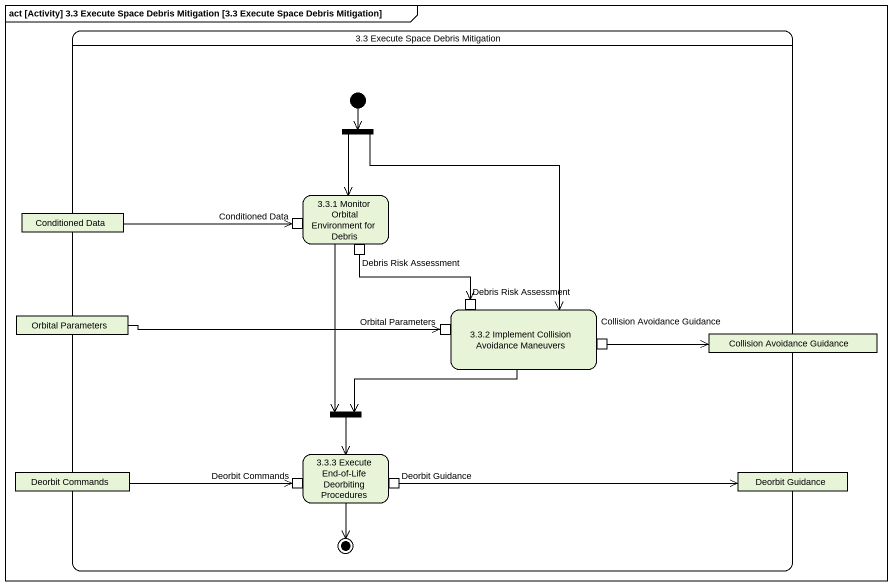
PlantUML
@startuml
mainframe act [Activity] 3.3 Execute Space Debris Mitigation [3.3 Execute Space Debris Mitigation]
hide empty description
state "3.3 Execute Space Debris Mitigation" as s3_3_Execute_Space_Debris {
  state fork1 <<fork>>
  state "3.3.1 Monitor Orbital Environment for Debris" as s3_3_1_Monitor_Orbital {
    state "Conditioned Data" as Conditioned_Data_2 <<inputPin>>
    state "Debris Risk Assessment" as Debris_Risk_Assessment <<outputPin>>
  }
  state "Conditioned Data" as Conditioned_Data <<object>>
  state "Orbital Parameters" as Orbital_Parameters <<object>>
  state "3.3.2 Implement Collision Avoidance Maneuvers" as s3_3_2_Implement_Collision {
    state "Debris Risk Assessment" as Debris_Risk_Assessment_2 <<inputPin>>
    state "Orbital Parameters" as Orbital_Parameters_2 <<inputPin>>
    state "Collision Avoidance Guidance" as Collision_Avoidance_Guidance <<outputPin>>
  }
  state "Collision Avoidance Guidance" as Collision_Avoidance_Guidance_2 <<object>>
  state fork2 <<join>>
  state "3.3.3 Execute End-of-Life Deorbiting Procedures" as s3_3_3_Execute_End_of_Life {
    state "Deorbit Commands" as Deorbit_Commands_2 <<inputPin>>
    state "Deorbit Guidance" as Deorbit_Guidance <<outputPin>>
  }
  state "Deorbit Commands" as Deorbit_Commands <<object>>
  state "Deorbit Guidance" as Deorbit_Guidance_2 <<object>>
  [*] --> fork1
  s3_3_3_Execute_End_of_Life --> [*]
}
fork1 --> s3_3_1_Monitor_Orbital
fork1 --> s3_3_2_Implement_Collision
s3_3_1_Monitor_Orbital --> fork2
Conditioned_Data -right-> Conditioned_Data_2
Debris_Risk_Assessment -right-> Debris_Risk_Assessment_2
Orbital_Parameters -right-> Orbital_Parameters_2
s3_3_2_Implement_Collision -left-> fork2
Collision_Avoidance_Guidance -right-> Collision_Avoidance_Guidance_2
fork2 --> s3_3_3_Execute_End_of_Life
Deorbit_Commands -right-> Deorbit_Commands_2
Deorbit_Guidance -right-> Deorbit_Guidance_2
@enduml
